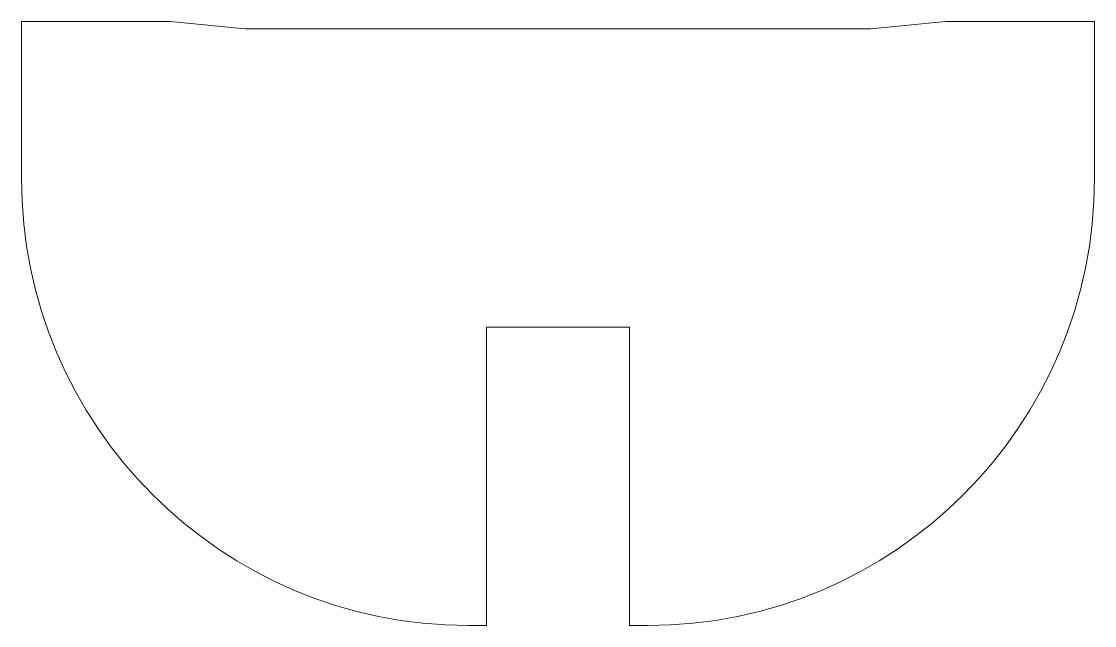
# Model space of a CAD drawing. Header units: millimetres. Extents: x -36 to 36, y -40 to 0.5.
import ezdxf

# ---------------------------------------------------------------- set-up
doc = ezdxf.new("R2010")
doc.units = ezdxf.units.MM

msp = doc.modelspace()

# ---------------------------------------------------------------- linework, layer by layer
at = {"color": 7, "linetype": 'Continuous', "lineweight": 15}
for p, q in [((-26, 0.5), (-36, 0.5)), ((-36, 0.5), (-36, -10)), ((-21, 0), (-26, 0.5)), ((21, 0), (-21, 0)), ((21, 0), (26, 0.5)), ((26, 0.5), (36, 0.5)), ((36, -10), (36, 0.5)), ((4.8, -20), (-4.8, -20)), ((-4.8, -20), (-4.8, -40)), ((4.8, -40), (4.8, -20)), ((-6, -40), (-4.8, -40)), ((4.8, -40), (6, -40))]:
    msp.add_line(p, q, dxfattribs=at)
for centre, start, end in [((-6, -10), 180, 270), ((6, -10), 270, 0)]:
    msp.add_arc(centre, 30, start, end, dxfattribs=at)

doc.saveas('drawing.dxf')
